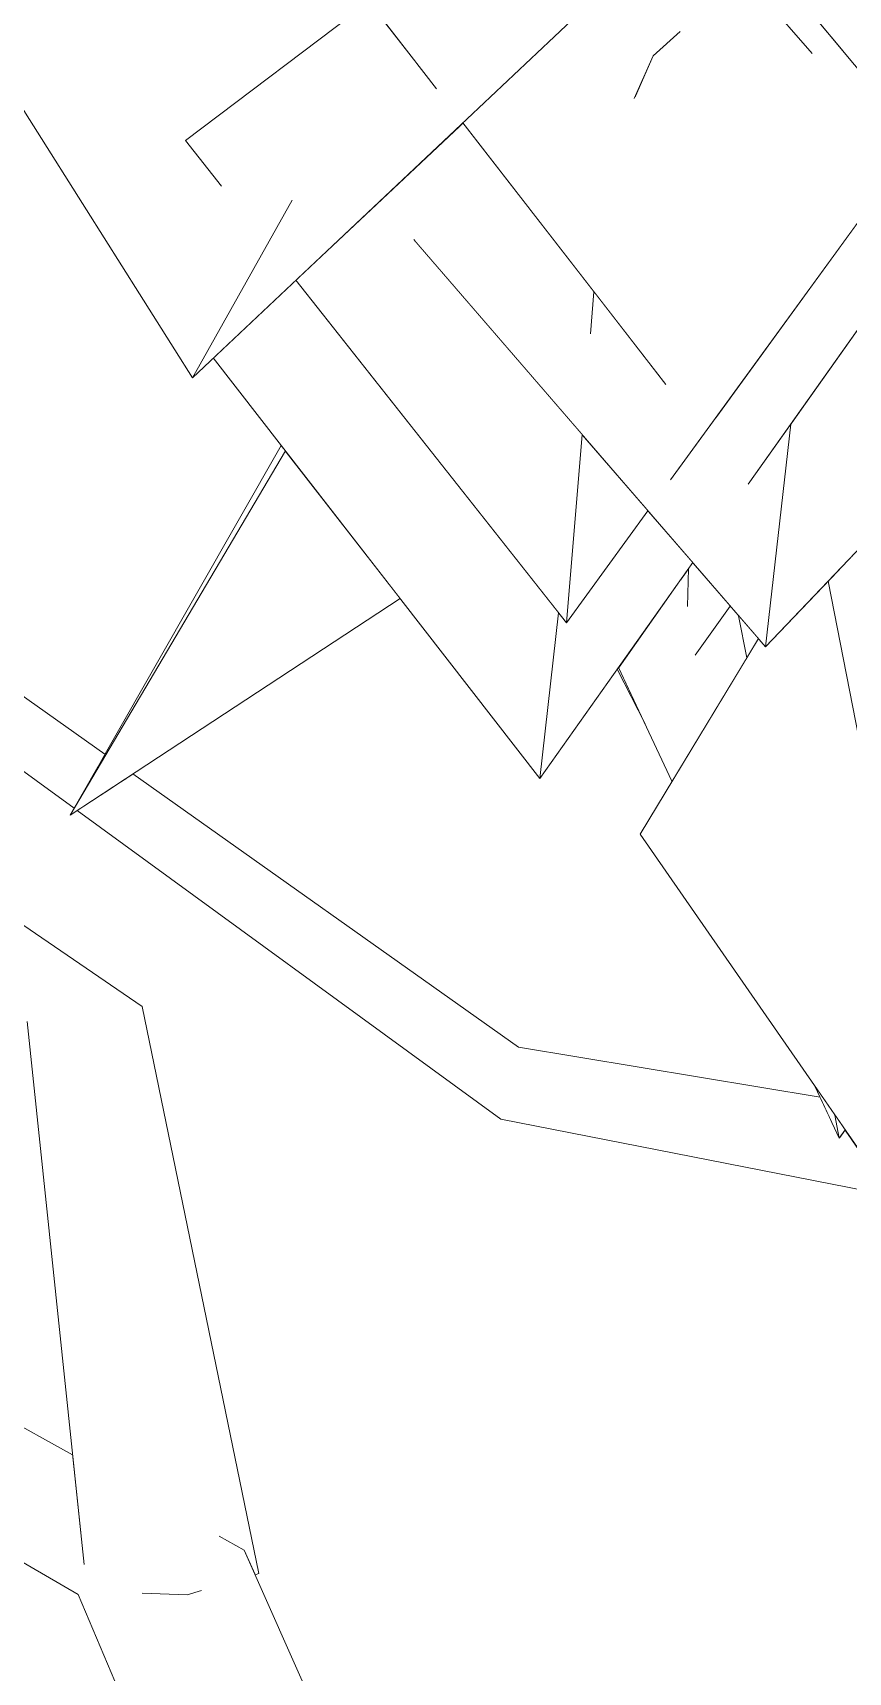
# Model space of a CAD drawing. Header units: millimetres. Extents: x -9413 to 8527, y -300 to 11224.
# Drawn here: x -6952 to -6565, y 1711 to 2489 of the extents above; entities that cross this region are included whole.
import ezdxf

# ---------------------------------------------------------------- set-up
doc = ezdxf.new("R2010")
doc.units = ezdxf.units.MM
doc.header["$MEASUREMENT"] = 0
doc.linetypes.add('Wipeout_Contour', pattern=[1000, 0, -1000])
doc.layers.add('Interior - Furniture', color=7, linetype='Continuous')
doc.layers.add('Interior - Furniture _Pen_No__4', color=7, linetype='Continuous', lineweight=20, true_color=0x029e21)

# ---------------------------------------------------------------- blocks, each defined once
blk = doc.blocks.new('Section Elem_40_6')
at = {"color": 254, "linetype": 'Wipeout_Contour', "lineweight": 0, "ltscale": 28403.911762}
blk.add_wipeout([(-6657.72, 2477.84), (-6666.71, 2457.59), (-6653.57, 2474.15), (-6645.06, 2489.28)], dxfattribs=at).dxf.layer = 'Interior - Furniture'
at = {"color": 254, "linetype": 'Wipeout_Contour', "lineweight": 0, "ltscale": 34987.010725}
blk.add_wipeout([(-6641.05, 2234.63), (-6641.59, 2216.7), (-6637.82, 2193.61), (-6621.22, 2216.8), (-6639.05, 2237.45)], dxfattribs=at).dxf.layer = 'Interior - Furniture'
at = {"color": 254, "linetype": 'Wipeout_Contour', "lineweight": 0, "ltscale": 20909.458779}
blk.add_wipeout([(-6617.28, 2212.23), (-6613.43, 2192.27), (-6607.92, 2201.38)], dxfattribs=at).dxf.layer = 'Interior - Furniture'
at = {"color": 254, "linetype": 'Wipeout_Contour', "lineweight": 0, "ltscale": 21050.703869}
blk.add_wipeout([(-6674.88, 2186.83), (-6661.65, 2160.97), (-6674.21, 2187.77)], dxfattribs=at).dxf.layer = 'Interior - Furniture'
at = {"color": 254, "linetype": 'Wipeout_Contour', "lineweight": 0, "ltscale": 27681.619017}
blk.add_wipeout([(-6730.03, 1973.55), (-6545.12, 1937.13), (-6553.25, 1948.85), (-6716.14, 1992.75)], dxfattribs=at).dxf.layer = 'Interior - Furniture'
at = {"color": 254, "linetype": 'Wipeout_Contour', "lineweight": 0, "ltscale": 56740.123381}
blk.add_wipeout([(-6908.13, 1754.02), (-6930.36, 1748.1), (-6826.99, 1504.39), (-6851.63, 1769.09), (-6867.86, 1764.76), (-6871.87, 1749.95), (-6878.75, 1747.92), (-6900.01, 1748.75)], dxfattribs=at).dxf.layer = 'Interior - Furniture'
at = {"color": 254, "linetype": 'Wipeout_Contour', "lineweight": 0, "ltscale": 35336.001896}
blk.add_wipeout([(-6653.34, 2560.47), (-6582.47, 2478.9), (-6594.53, 2512.14), (-6567.29, 2479.43), (-6608.19, 2586.38)], dxfattribs=at).dxf.layer = 'Interior - Furniture'
at = {"color": 254, "linetype": 'Wipeout_Contour', "lineweight": 0, "ltscale": 21017.842473}
blk.add_wipeout([(-6644.74, 2229.41), (-6641.59, 2216.7), (-6641.05, 2234.63)], dxfattribs=at).dxf.layer = 'Interior - Furniture'
at = {"color": 254, "linetype": 'Wipeout_Contour', "lineweight": 0, "ltscale": 41265.854626}
blk.add_wipeout([(-6569.7, 1964.84), (-6716.14, 1992.75), (-6553.25, 1948.85), (-6563.51, 1963.66), (-6569.34, 1964.78), (-6569.54, 1964.5)], dxfattribs=at).dxf.layer = 'Interior - Furniture'
at = {"color": 254, "linetype": 'Wipeout_Contour', "lineweight": 0, "ltscale": 44284.804263}
blk.add_wipeout([(-7211.66, 1910.27), (-6930.36, 1748.1), (-7156.49, 1935.97), (-7156.47, 1935.28), (-7156.4, 1933.08), (-7182.66, 1930.86)], dxfattribs=at).dxf.layer = 'Interior - Furniture'
at = {"color": 254, "linetype": 'Wipeout_Contour', "lineweight": 0, "ltscale": 21004.490634}
blk.add_wipeout([(-6851.63, 1769.09), (-6826.99, 1504.39), (-6759.57, 1561.93)], dxfattribs=at).dxf.layer = 'Interior - Furniture'
at = {"color": 254, "linetype": 'Wipeout_Contour', "lineweight": 0, "ltscale": 55936.1871}
blk.add_wipeout([(-6644.74, 2229.41), (-6674.21, 2187.77), (-6648.88, 2133.73), (-6613.43, 2192.27), (-6617.28, 2212.23), (-6621.22, 2216.8), (-6637.82, 2193.61), (-6641.59, 2216.7)], dxfattribs=at).dxf.layer = 'Interior - Furniture'
at = {"color": 254, "linetype": 'Wipeout_Contour', "lineweight": 0, "ltscale": 27741.157382}
blk.add_wipeout([(-6573.61, 1973.19), (-6721.62, 2007.7), (-6716.14, 1992.75), (-6569.7, 1964.84)], dxfattribs=at).dxf.layer = 'Interior - Furniture'
at = {"color": 254, "linetype": 'Wipeout_Contour', "lineweight": 0, "ltscale": 50564.88958}
blk.add_wipeout([(-6933.01, 1814.28), (-7156.54, 1938.41), (-7156.49, 1935.97), (-6930.36, 1748.1), (-6908.13, 1754.02), (-6925.85, 1761.95), (-6927.54, 1762.29)], dxfattribs=at).dxf.layer = 'Interior - Furniture'
at = {"color": 254, "linetype": 'Wipeout_Contour', "lineweight": 0, "ltscale": 21256.567061}
blk.add_wipeout([(-6863.54, 1775.71), (-6867.86, 1764.76), (-6851.63, 1769.09)], dxfattribs=at).dxf.layer = 'Interior - Furniture'
at = {"color": 254, "linetype": 'Wipeout_Contour', "lineweight": 0, "ltscale": 28743.710337}
blk.add_wipeout([(-6917.74, 2019.82), (-6954.6, 2019.87), (-6927.54, 1762.29), (-6925.85, 1761.95)], dxfattribs=at).dxf.layer = 'Interior - Furniture'
at = {"color": 254, "linetype": 'Wipeout_Contour', "lineweight": 0, "ltscale": 20750.152885}
blk.add_wipeout([(-6578.68, 1983.99), (-6721.62, 2007.7), (-6573.61, 1973.19)], dxfattribs=at).dxf.layer = 'Interior - Furniture'
at = {"color": 254, "linetype": 'Wipeout_Contour', "lineweight": 0, "ltscale": 20563.133462}
blk.add_wipeout([(-6569.34, 1964.78), (-6563.51, 1963.66), (-6566.78, 1968.38)], dxfattribs=at).dxf.layer = 'Interior - Furniture'
at = {"layer": 'Interior - Furniture _Pen_No__4', "linetype": 'Continuous'}
for p, q in [((-6933.01, 1814.28), (-7156.54, 1938.41)), ((-6930.36, 1748.1), (-7211.66, 1910.27))]:
    blk.add_line(p, q, dxfattribs=at)
at = {"color": 254, "linetype": 'Wipeout_Contour', "lineweight": 0, "ltscale": 35695.140704}
blk.add_wipeout([(-6917.74, 2019.82), (-6925.85, 1761.95), (-6908.13, 1754.02), (-6900.01, 1748.75), (-6878.75, 1747.92)], dxfattribs=at).dxf.layer = 'Interior - Furniture'
at = {"color": 254, "linetype": 'Wipeout_Contour', "lineweight": 0, "ltscale": 20574.417879}
blk.add_wipeout([(-6566.78, 1968.38), (-6571.63, 1975.39), (-6569.54, 1964.5)], dxfattribs=at).dxf.layer = 'Interior - Furniture'
at = {"color": 254, "linetype": 'Wipeout_Contour', "lineweight": 0, "ltscale": 21495.626175}
blk.add_wipeout([(-6878.75, 1747.92), (-6900.06, 2026.96), (-6917.74, 2019.82)], dxfattribs=at).dxf.layer = 'Interior - Furniture'
at = {"color": 254, "linetype": 'Wipeout_Contour', "lineweight": 0, "ltscale": 20594.246216}
blk.add_wipeout([(-6580.93, 1988.8), (-6569.54, 1964.5), (-6571.63, 1975.39)], dxfattribs=at).dxf.layer = 'Interior - Furniture'
at = {"color": 254, "linetype": 'Wipeout_Contour', "lineweight": 0, "ltscale": 27338.059595}
blk.add_wipeout([(-6563.89, 2240.19), (-6574.9, 2228.59), (-6507.16, 1882.35), (-6345.37, 2108.71)], dxfattribs=at).dxf.layer = 'Interior - Furniture'
at = {"color": 254, "linetype": 'Wipeout_Contour', "lineweight": 0, "ltscale": 21929.251285}
blk.add_wipeout([(-7153.66, 2187), (-6954.6, 2019.87), (-6917.74, 2019.82)], dxfattribs=at).dxf.layer = 'Interior - Furniture'
at = {"color": 254, "linetype": 'Wipeout_Contour', "lineweight": 0, "ltscale": 56772.54064}
blk.add_wipeout([(-6844.73, 1757.95), (-6900.06, 2026.96), (-6878.75, 1747.92), (-6871.87, 1749.95), (-6867.86, 1764.76), (-6863.54, 1775.71), (-6851.63, 1769.09), (-6846.45, 1757.45)], dxfattribs=at).dxf.layer = 'Interior - Furniture'
at = {"layer": 'Interior - Furniture _Pen_No__4', "linetype": 'Continuous'}
for p, q in [((-6851.63, 1769.09), (-6863.55, 1775.71)), ((-6759.57, 1561.93), (-6851.63, 1769.09)), ((-6846.45, 1757.45), (-6844.73, 1757.95)), ((-6878.75, 1747.92), (-6871.85, 1749.96)), ((-6826.99, 1504.39), (-6930.36, 1748.1)), ((-6900.08, 1748.75), (-6878.75, 1747.92))]:
    blk.add_line(p, q, dxfattribs=at)
at = {"color": 254, "linetype": 'Wipeout_Contour', "lineweight": 0, "ltscale": 34631.507444}
blk.add_wipeout([(-6664.02, 2108.71), (-6507.16, 1882.35), (-6574.9, 2228.59), (-6604.49, 2197.42), (-6607.92, 2201.38)], dxfattribs=at).dxf.layer = 'Interior - Furniture'
at = {"color": 254, "linetype": 'Wipeout_Contour', "lineweight": 0, "ltscale": 22165.969848}
blk.add_wipeout([(-6917.74, 2019.82), (-7149.32, 2196.85), (-7153.66, 2187)], dxfattribs=at).dxf.layer = 'Interior - Furniture'
at = {"layer": 'Interior - Furniture _Pen_No__4', "linetype": 'Continuous'}
for p, q in [((-6507.16, 1882.35), (-6664.02, 2108.71)), ((-6569.54, 1964.5), (-6580.93, 1988.8)), ((-6571.63, 1975.39), (-6569.54, 1964.5)), ((-6569.54, 1964.5), (-6566.78, 1968.38))]:
    blk.add_line(p, q, dxfattribs=at)
at = {"color": 254, "linetype": 'Wipeout_Contour', "lineweight": 0, "ltscale": 62374.716003}
blk.add_wipeout([(-6592.55, 2303.15), (-6604.49, 2197.42), (-6417.93, 2393.95), (-6433.08, 2395.98), (-6468.28, 2347.46), (-6509.77, 2395.22), (-6544.71, 2388.58), (-6550.7, 2385.54), (-6542.23, 2374.25)], dxfattribs=at).dxf.layer = 'Interior - Furniture'
at = {"color": 254, "linetype": 'Wipeout_Contour', "lineweight": 0, "ltscale": 21877.700778}
blk.add_wipeout([(-7149.32, 2196.85), (-6917.74, 2019.82), (-6900.06, 2026.96)], dxfattribs=at).dxf.layer = 'Interior - Furniture'
at = {"layer": 'Interior - Furniture _Pen_No__4', "linetype": 'Continuous'}
blk.add_line((-6574.9, 2228.59), (-6507.16, 1882.35), dxfattribs=at)
at = {"color": 254, "linetype": 'Wipeout_Contour', "lineweight": 0, "ltscale": 49252.087413}
blk.add_wipeout([(-6771.17, 2390.57), (-6604.49, 2197.42), (-6592.55, 2303.15), (-6612.67, 2274.73), (-6627.87, 2306.53), (-6649.59, 2276.66), (-6687.51, 2345.95)], dxfattribs=at).dxf.layer = 'Interior - Furniture'
at = {"color": 254, "linetype": 'Wipeout_Contour', "lineweight": 0, "ltscale": 29233.271626}
blk.add_wipeout([(-7020.17, 2213.01), (-7041, 2200.17), (-6932.32, 2120.96), (-6924.74, 2134.24)], dxfattribs=at).dxf.layer = 'Interior - Furniture'
at = {"layer": 'Interior - Furniture _Pen_No__4', "linetype": 'Continuous'}
blk.add_line((-6617.28, 2212.23), (-6613.43, 2192.27), dxfattribs=at)
at = {"color": 254, "linetype": 'Wipeout_Contour', "lineweight": 0, "ltscale": 43192.85481}
blk.add_wipeout([(-6876.22, 2325.13), (-6662.35, 2526.84), (-6700.15, 2537.05), (-6760.48, 2462.1), (-6769.72, 2474.02), (-6828.98, 2409.27)], dxfattribs=at).dxf.layer = 'Interior - Furniture'
at = {"color": 254, "linetype": 'Wipeout_Contour', "lineweight": 0, "ltscale": 27955.934803}
blk.add_wipeout([(-6627.87, 2306.53), (-6612.67, 2274.73), (-6542.23, 2374.25), (-6560.69, 2398.85)], dxfattribs=at).dxf.layer = 'Interior - Furniture'
at = {"color": 254, "linetype": 'Wipeout_Contour', "lineweight": 0, "ltscale": 35194.87993}
blk.add_wipeout([(-6702.66, 2213.65), (-6711.51, 2135.07), (-6639.05, 2237.45), (-6660.25, 2262.02), (-6698.91, 2208.89)], dxfattribs=at).dxf.layer = 'Interior - Furniture'
at = {"color": 254, "linetype": 'Wipeout_Contour', "lineweight": 0, "ltscale": 21851.665041}
blk.add_wipeout([(-7020.17, 2213.01), (-6924.74, 2134.24), (-6920.85, 2141.05)], dxfattribs=at).dxf.layer = 'Interior - Furniture'
at = {"color": 254, "linetype": 'Wipeout_Contour', "lineweight": 0, "ltscale": 21498.721125}
blk.add_wipeout([(-6917.75, 2128.48), (-6930.84, 2119.89), (-6730.03, 1973.55)], dxfattribs=at).dxf.layer = 'Interior - Furniture'
at = {"layer": 'Interior - Furniture _Pen_No__4', "linetype": 'Continuous'}
for p, q in [((-6641.05, 2234.63), (-6641.59, 2216.66)), ((-6637.82, 2193.61), (-6621.22, 2216.8)), ((-6664.02, 2108.71), (-6607.92, 2201.38)), ((-6661.65, 2160.97), (-6674.88, 2186.83)), ((-6648.88, 2133.73), (-6674.21, 2187.77)), ((-6927.54, 1762.26), (-6954.6, 2019.87))]:
    blk.add_line(p, q, dxfattribs=at)
at = {"color": 254, "linetype": 'Wipeout_Contour', "lineweight": 0, "ltscale": 51042.099696}
blk.add_wipeout([(-6823.65, 2543.56), (-7003.58, 2526.84), (-6876.22, 2325.13), (-6828.98, 2409.27), (-6862.38, 2416), (-6879.46, 2437.63), (-6792.48, 2503.36)], dxfattribs=at).dxf.layer = 'Interior - Furniture'
at = {"color": 254, "linetype": 'Wipeout_Contour', "lineweight": 0, "ltscale": 29212.97214}
blk.add_wipeout([(-7021.45, 2220.08), (-7020.17, 2213.01), (-6920.85, 2141.05), (-6919.19, 2143.94)], dxfattribs=at).dxf.layer = 'Interior - Furniture'
at = {"color": 254, "linetype": 'Wipeout_Contour', "lineweight": 0, "ltscale": 28488.85114}
blk.add_wipeout([(-6910.27, 2133.39), (-6917.75, 2128.48), (-6730.03, 1973.55), (-6716.14, 1992.75)], dxfattribs=at).dxf.layer = 'Interior - Furniture'
at = {"layer": 'Interior - Furniture _Pen_No__4', "linetype": 'Continuous'}
blk.add_line((-6545.12, 1937.13), (-6730.03, 1973.55), dxfattribs=at)
at = {"color": 254, "linetype": 'Wipeout_Contour', "lineweight": 0, "ltscale": 36261.837872}
blk.add_wipeout([(-6879.46, 2437.63), (-6862.38, 2416), (-6828.98, 2409.27), (-6769.72, 2474.02), (-6792.48, 2503.36)], dxfattribs=at).dxf.layer = 'Interior - Furniture'
at = {"color": 254, "linetype": 'Wipeout_Contour', "lineweight": 0, "ltscale": 21851.212415}
blk.add_wipeout([(-7021.45, 2220.08), (-6919.19, 2143.94), (-6917.69, 2146.59)], dxfattribs=at).dxf.layer = 'Interior - Furniture'
at = {"color": 254, "linetype": 'Wipeout_Contour', "lineweight": 0, "ltscale": 21467.267435}
blk.add_wipeout([(-6907.48, 2135.22), (-6910.27, 2133.39), (-6716.14, 1992.75)], dxfattribs=at).dxf.layer = 'Interior - Furniture'
at = {"layer": 'Interior - Furniture _Pen_No__4', "linetype": 'Continuous'}
for p, q in [((-6876.22, 2325.13), (-7003.58, 2526.84)), ((-6862.35, 2415.96), (-6879.46, 2437.63))]:
    blk.add_line(p, q, dxfattribs=at)
at = {"color": 254, "linetype": 'Wipeout_Contour', "lineweight": 0, "ltscale": 28478.231304}
blk.add_wipeout([(-6904.45, 2137.21), (-6907.48, 2135.22), (-6716.14, 1992.75), (-6721.62, 2007.7)], dxfattribs=at).dxf.layer = 'Interior - Furniture'
at = {"layer": 'Interior - Furniture _Pen_No__4', "linetype": 'Continuous'}
for p, q in [((-6844.73, 1757.95), (-6900.06, 2026.96)), ((-6578.68, 1983.99), (-6721.62, 2007.7))]:
    blk.add_line(p, q, dxfattribs=at)
at = {"color": 254, "linetype": 'Wipeout_Contour', "lineweight": 0, "ltscale": 21588.490754}
blk.add_wipeout([(-6832.11, 2290.43), (-6934.19, 2117.69), (-6777.72, 2220.37)], dxfattribs=at).dxf.layer = 'Interior - Furniture'
at = {"color": 254, "linetype": 'Wipeout_Contour', "lineweight": 0, "ltscale": 21665.257677}
blk.add_wipeout([(-6834.08, 2292.97), (-6934.19, 2117.69), (-6832.11, 2290.43)], dxfattribs=at).dxf.layer = 'Interior - Furniture'
at = {"layer": 'Interior - Furniture _Pen_No__4', "linetype": 'Continuous'}
for p, q in [((-6917.69, 2146.59), (-7021.45, 2220.08)), ((-6900.06, 2026.96), (-7149.32, 2196.85)), ((-6932.32, 2120.96), (-7041, 2200.17)), ((-6730.03, 1973.55), (-6930.84, 2119.89))]:
    blk.add_line(p, q, dxfattribs=at)
at = {"color": 254, "linetype": 'Wipeout_Contour', "lineweight": 0, "ltscale": 28581.51641}
blk.add_wipeout([(-6827.18, 2371.39), (-6866.3, 2334.49), (-6711.51, 2135.07), (-6702.66, 2213.65)], dxfattribs=at).dxf.layer = 'Interior - Furniture'
at = {"layer": 'Interior - Furniture _Pen_No__4', "linetype": 'Continuous'}
for p, q in [((-6934.19, 2117.69), (-6834.08, 2292.97)), ((-6934.19, 2117.69), (-6832.11, 2290.43)), ((-6721.62, 2007.7), (-6904.45, 2137.21))]:
    blk.add_line(p, q, dxfattribs=at)
at = {"color": 254, "linetype": 'Wipeout_Contour', "lineweight": 0, "ltscale": 21162.466273}
blk.add_wipeout([(-6691.48, 2298.22), (-6698.91, 2208.89), (-6660.25, 2262.02)], dxfattribs=at).dxf.layer = 'Interior - Furniture'
at = {"color": 254, "linetype": 'Wipeout_Contour', "lineweight": 0, "ltscale": 91998.46424}
blk.add_wipeout([(-6687.51, 2345.95), (-6649.59, 2276.66), (-6532.48, 2437.63), (-6594.53, 2512.14), (-6582.47, 2478.9), (-6653.34, 2560.47), (-6640.79, 2567.67), (-6654.86, 2584.56), (-6653.65, 2481.52), (-6645.06, 2489.28), (-6653.57, 2474.15), (-6651.79, 2321.95), (-6685.86, 2365.87)], dxfattribs=at).dxf.layer = 'Interior - Furniture'
at = {"layer": 'Interior - Furniture _Pen_No__4', "linetype": 'Continuous'}
for p, q in [((-6604.49, 2197.42), (-6417.93, 2393.95)), ((-6612.68, 2274.71), (-6542.23, 2374.25)), ((-6592.55, 2303.15), (-6604.49, 2197.42))]:
    blk.add_line(p, q, dxfattribs=at)
at = {"color": 254, "linetype": 'Wipeout_Contour', "lineweight": 0, "ltscale": 49465.546919}
blk.add_wipeout([(-6637.89, 2687.26), (-6641.7, 2568.76), (-6640.79, 2567.67), (-6608.19, 2586.38), (-6567.29, 2479.43), (-6545.99, 2453.86), (-6475.4, 2545.45)], dxfattribs=at).dxf.layer = 'Interior - Furniture'
at = {"color": 254, "linetype": 'Wipeout_Contour', "lineweight": 0, "ltscale": 49895.18459}
blk.add_wipeout([(-6748.03, 2446.04), (-6827.18, 2371.39), (-6698.91, 2208.89), (-6691.48, 2298.22), (-6771.17, 2390.57), (-6687.51, 2345.95), (-6685.86, 2365.87)], dxfattribs=at).dxf.layer = 'Interior - Furniture'
at = {"layer": 'Interior - Furniture _Pen_No__4', "linetype": 'Continuous'}
for p, q in [((-6532.48, 2437.63), (-6594.56, 2512.17)), ((-6691.48, 2298.22), (-6698.91, 2208.89)), ((-6698.91, 2208.89), (-6660.25, 2262.02)), ((-6711.51, 2135.07), (-6639.05, 2237.45)), ((-6777.72, 2220.37), (-6934.19, 2117.69)), ((-6702.66, 2213.65), (-6711.51, 2135.07))]:
    blk.add_line(p, q, dxfattribs=at)
at = {"color": 254, "linetype": 'Wipeout_Contour', "lineweight": 0, "ltscale": 92825.775116}
blk.add_wipeout([(-6825.12, 2545.45), (-6760.48, 2462.1), (-6700.15, 2537.05), (-6662.35, 2526.84), (-6748.03, 2446.04), (-6651.79, 2321.95), (-6653.57, 2474.15), (-6666.71, 2457.59), (-6657.72, 2477.84), (-6653.65, 2481.52), (-6654.86, 2584.56), (-6641.7, 2568.76), (-6637.89, 2687.26)], dxfattribs=at).dxf.layer = 'Interior - Furniture'
at = {"layer": 'Interior - Furniture _Pen_No__4', "linetype": 'Continuous'}
for p, q in [((-6582.45, 2478.87), (-6653.34, 2560.47)), ((-6760.48, 2462.09), (-6825.12, 2545.45)), ((-6876.22, 2325.13), (-6662.35, 2526.84)), ((-6879.46, 2437.63), (-6792.48, 2503.36)), ((-6657.72, 2477.84), (-6645.05, 2489.29)), ((-6666.72, 2457.57), (-6657.72, 2477.84)), ((-6651.77, 2321.92), (-6748.03, 2446.04)), ((-6649.6, 2276.65), (-6532.48, 2437.63)), ((-6828.96, 2409.3), (-6876.22, 2325.13)), ((-6604.49, 2197.42), (-6771.22, 2390.62)), ((-6698.91, 2208.89), (-6827.18, 2371.39)), ((-6685.86, 2365.87), (-6687.51, 2345.93)), ((-6711.51, 2135.07), (-6866.3, 2334.49))]:
    blk.add_line(p, q, dxfattribs=at)

msp = doc.modelspace()

# ---------------------------------------------------------------- block references
at = {"layer": 'Interior - Furniture'}
msp.add_blockref('Section Elem_40_6', (0, 0), dxfattribs=at)

doc.saveas('drawing.dxf')
